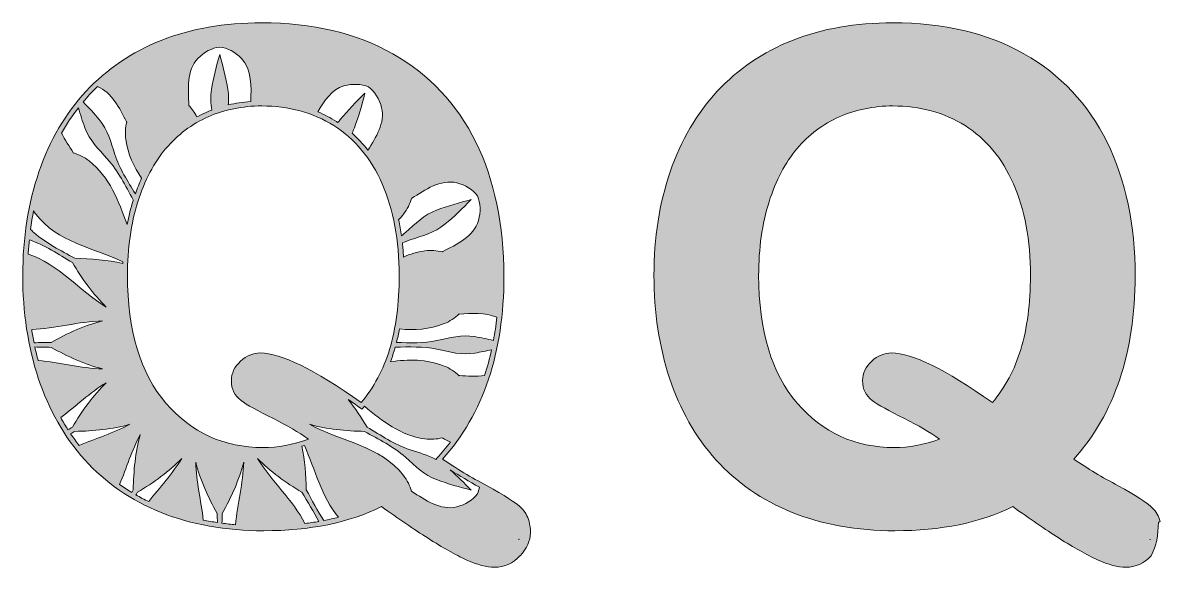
# Model space of a CAD drawing. Extents: x -864 to 2539, y -2536 to -44.
# Drawn here: x 1601 to 2539, y -994 to -546 of the extents above; entities that cross this region are included whole.
import ezdxf

# ---------------------------------------------------------------- set-up
doc = ezdxf.new("R2010")
doc.units = 0
doc.header["$MEASUREMENT"] = 0
doc.layers.add('Layer 1', color=7, linetype='Continuous', lineweight=0)

msp = doc.modelspace()

# ---------------------------------------------------------------- hatches: boundary and pattern name
at = {"layer": 'Layer 1', "true_color": 0x04878f, "transparency": 33554687}
h = msp.add_hatch(color=136, dxfattribs=at)
h.dxf.hatch_style = 2
edge = h.paths.add_edge_path()
edge.add_spline(control_points=[(1834.4, -930.55), (1834.15, -918.54), (1833.24, -906.36), (1830.89, -894.72), (1831.58, -894.51), (1832.27, -894.3), (1832.96, -894.07), (1841.92, -914.19), (1846.91, -936.44), (1860.97, -953.21), (1857.1, -954.2), (1853.13, -955.08), (1849.08, -955.87), (1843.56, -947.84), (1839.19, -939.1), (1834.4, -930.55)], knot_values=[0, 0, 0, 0, 1, 1, 1, 2, 2, 2, 3, 3, 3, 4, 4, 4, 5, 5, 5, 5], degree=3, periodic=0)
edge = h.paths.add_edge_path()
edge.add_spline(control_points=[(1794.24, -904.69), (1804.7, -915.53), (1817.62, -924.61), (1830.84, -932.61), (1835.6, -940.61), (1840.7, -948.37), (1844.79, -956.66), (1841.06, -957.3), (1837.27, -957.87), (1833.39, -958.34), (1823.37, -938.91), (1805.81, -923.61), (1794.24, -904.69)], knot_values=[0, 0, 0, 0, 1, 1, 1, 2, 2, 2, 3, 3, 3, 4, 4, 4, 4], degree=3, periodic=0)
edge = h.paths.add_edge_path()
edge.add_spline(control_points=[(1765.12, -950.22), (1772.57, -936.69), (1779.21, -922.36), (1782.84, -907.75), (1782.42, -925.04), (1777.73, -942.25), (1776.17, -959.34), (1772.38, -959.01), (1768.64, -958.59), (1764.94, -958.1), (1765.01, -955.47), (1765.08, -952.85), (1765.12, -950.22)], knot_values=[0, 0, 0, 0, 1, 1, 1, 2, 2, 2, 3, 3, 3, 4, 4, 4, 4], degree=3, periodic=0)
edge = h.paths.add_edge_path()
edge.add_spline(control_points=[(1743.28, -907.75), (1746.91, -922.36), (1753.56, -936.69), (1761.01, -950.22), (1761.04, -952.67), (1761.1, -955.12), (1761.16, -957.56), (1757.23, -956.97), (1753.36, -956.28), (1749.55, -955.49), (1747.72, -939.67), (1743.67, -923.74), (1743.28, -907.75)], knot_values=[0, 0, 0, 0, 1, 1, 1, 2, 2, 2, 3, 3, 3, 4, 4, 4, 4], degree=3, periodic=0)
edge = h.paths.add_edge_path()
edge.add_spline(control_points=[(1695.29, -932.61), (1708.5, -924.61), (1721.42, -915.53), (1731.88, -904.69), (1724.1, -917.43), (1713.59, -928.52), (1704.5, -940.34), (1700.9, -938.59), (1697.39, -936.74), (1693.98, -934.78), (1694.42, -934.06), (1694.85, -933.33), (1695.29, -932.61)], knot_values=[0, 0, 0, 0, 1, 1, 1, 2, 2, 2, 3, 3, 3, 4, 4, 4, 4], degree=3, periodic=0)
edge = h.paths.add_edge_path()
edge.add_spline(control_points=[(1697.55, -885.09), (1693.43, -899.52), (1692.04, -915.17), (1691.72, -930.55), (1691.31, -931.28), (1690.91, -932), (1690.51, -932.73), (1687.09, -930.65), (1683.78, -928.45), (1680.55, -926.15), (1686.17, -912.52), (1690.51, -898.06), (1697.55, -885.09)], knot_values=[0, 0, 0, 0, 1, 1, 1, 2, 2, 2, 3, 3, 3, 4, 4, 4, 4], degree=3, periodic=0)
edge = h.paths.add_edge_path()
edge.add_spline(control_points=[(1643.61, -882.44), (1658.99, -882.12), (1674.64, -880.73), (1689.07, -876.61), (1675.81, -883.8), (1660.99, -888.18), (1647.1, -893.98), (1644.67, -890.87), (1642.34, -887.67), (1640.11, -884.37), (1641.28, -883.73), (1642.45, -883.09), (1643.61, -882.44)], knot_values=[0, 0, 0, 0, 1, 1, 1, 2, 2, 2, 3, 3, 3, 4, 4, 4, 4], degree=3, periodic=0)
edge = h.paths.add_edge_path()
edge.add_spline(control_points=[(1669.47, -842.28), (1658.63, -852.74), (1649.55, -865.66), (1641.55, -878.87), (1640.34, -879.6), (1639.13, -880.33), (1637.93, -881.06), (1635.85, -877.81), (1633.87, -874.47), (1631.98, -871.06), (1644.49, -861.66), (1656.07, -850.47), (1669.47, -842.28)], knot_values=[0, 0, 0, 0, 1, 1, 1, 2, 2, 2, 3, 3, 3, 4, 4, 4, 4], degree=3, periodic=0)
edge = h.paths.add_edge_path()
edge.add_spline(control_points=[(1623.94, -813.15), (1637.47, -820.6), (1651.8, -827.25), (1666.41, -830.88), (1648.63, -830.44), (1630.93, -825.49), (1613.36, -824.08), (1612.38, -820.39), (1611.47, -816.65), (1610.65, -812.86), (1615.08, -812.94), (1619.51, -813.09), (1623.94, -813.15)], knot_values=[0, 0, 0, 0, 1, 1, 1, 2, 2, 2, 3, 3, 3, 4, 4, 4, 4], degree=3, periodic=0)
edge = h.paths.add_edge_path()
edge.add_spline(control_points=[(1611.42, -703.34), (1629.28, -726.35), (1658.25, -730.81), (1683.22, -742.64), (1683.2, -743.11), (1683.18, -743.59), (1683.16, -744.07), (1670.42, -741.12), (1656.91, -740.03), (1643.61, -739.76), (1631.89, -733.19), (1619.81, -727.43), (1609.71, -718.4), (1608.81, -717.6), (1607.93, -716.8), (1607.05, -716.01), (1607.74, -710.82), (1608.57, -705.71), (1609.55, -700.69), (1610.13, -701.59), (1610.75, -702.48), (1611.42, -703.34)], knot_values=[0, 0, 0, 0, 1, 1, 1, 2, 2, 2, 3, 3, 3, 4, 4, 4, 5, 5, 5, 6, 6, 6, 7, 7, 7, 7], degree=3, periodic=0)
edge = h.paths.add_edge_path()
edge.add_spline(control_points=[(1651.95, -632.19), (1655.9, -642.75), (1663.06, -649.55), (1670.36, -657.74), (1679.39, -667.85), (1685.16, -679.92), (1691.72, -691.64), (1691.72, -691.75), (1691.73, -691.86), (1691.73, -691.97), (1691.71, -692.02), (1691.7, -692.07), (1691.68, -692.11), (1689.67, -698.45), (1688.02, -705.1), (1686.7, -712.02), (1679.38, -692.5), (1672.56, -672.85), (1655.3, -659.45), (1651.36, -656.39), (1646.95, -654.22), (1642.37, -652.89), (1642.32, -652.77), (1642.27, -652.65), (1642.19, -652.53), (1639.03, -647.68), (1635.38, -642.23), (1632.69, -636.46), (1636.88, -629.09), (1641.49, -622.14), (1646.54, -615.65), (1648.15, -621.23), (1649.91, -626.76), (1651.95, -632.19)], knot_values=[0, 0, 0, 0, 1, 1, 1, 2, 2, 2, 3, 3, 3, 4, 4, 4, 5, 5, 5, 6, 6, 6, 7, 7, 7, 8, 8, 8, 9, 9, 9, 10, 10, 10, 11, 11, 11, 11], degree=3, periodic=0)
edge = h.paths.add_edge_path()
edge.add_spline(control_points=[(1973.56, -804.32), (1962.44, -802.47), (1952.98, -805.27), (1942.22, -807.51), (1931.17, -809.8), (1920.05, -809.47), (1908.88, -809.19), (1909.8, -805.57), (1910.62, -801.83), (1911.34, -797.99), (1923.71, -799.11), (1936.02, -798.59), (1948.26, -793.6), (1952.92, -791.72), (1957.01, -788.96), (1960.46, -785.64), (1960.59, -785.66), (1960.69, -785.71), (1960.82, -785.71), (1970.47, -785.18), (1982.28, -784.31), (1991.68, -788.33), (1990.95, -794.88), (1990, -801.26), (1988.85, -807.49), (1983.78, -806.26), (1978.69, -805.18), (1973.56, -804.32)], knot_values=[0, 0, 0, 0, 1, 1, 1, 2, 2, 2, 3, 3, 3, 4, 4, 4, 5, 5, 5, 6, 6, 6, 7, 7, 7, 8, 8, 8, 9, 9, 9, 9], degree=3, periodic=0)
edge = h.paths.add_edge_path()
edge.add_spline(control_points=[(1960.82, -836.49), (1960.69, -836.49), (1960.59, -836.54), (1960.46, -836.55), (1957.01, -833.24), (1952.92, -830.48), (1948.26, -828.6), (1933.56, -822.61), (1918.76, -823.05), (1903.88, -825.06), (1905, -822.1), (1906.04, -819.08), (1906.98, -815.99), (1907.28, -815.02), (1907.56, -814.03), (1907.84, -813.04), (1919.36, -812.75), (1930.82, -812.32), (1942.22, -814.69), (1952.98, -816.93), (1962.44, -819.73), (1973.56, -817.87), (1978.18, -817.1), (1982.76, -816.15), (1987.32, -815.07), (1985.71, -822.44), (1983.77, -829.57), (1981.52, -836.46), (1974.56, -837.33), (1967.22, -836.84), (1960.82, -836.49)], knot_values=[0, 0, 0, 0, 1, 1, 1, 2, 2, 2, 3, 3, 3, 4, 4, 4, 5, 5, 5, 6, 6, 6, 7, 7, 7, 8, 8, 8, 9, 9, 9, 10, 10, 10, 10], degree=3, periodic=0)
edge = h.paths.add_edge_path()
edge.add_spline(control_points=[(1942.31, -904.34), (1942.31, -904.34), (1941.24, -905.49), (1941.24, -905.49), (1934.61, -901.95), (1927.54, -900.04), (1920.02, -897.57), (1907.15, -893.31), (1896.12, -885.75), (1884.57, -878.87), (1879.85, -871.06), (1874.74, -863.37), (1869.12, -856.21), (1872.29, -858.38), (1875.54, -860.64), (1878.87, -863.01), (1878.87, -863.01), (1880.35, -864.06), (1880.35, -864.06), (1880.35, -864.06), (1881.54, -862.68), (1881.54, -862.68), (1881.83, -862.36), (1882.1, -862.02), (1882.38, -861.69), (1897.25, -873.94), (1912.19, -885.8), (1932.21, -888.55), (1937.17, -889.23), (1942.1, -888.91), (1946.74, -887.76), (1946.84, -887.84), (1946.9, -887.93), (1947.03, -887.98), (1949.04, -889), (1951.16, -890.07), (1953.3, -891.2), (1949.85, -895.75), (1946.2, -900.14), (1942.31, -904.34)], knot_values=[0, 0, 0, 0, 1, 1, 1, 2, 2, 2, 3, 3, 3, 4, 4, 4, 5, 5, 5, 6, 6, 6, 7, 7, 7, 8, 8, 8, 9, 9, 9, 10, 10, 10, 11, 11, 11, 12, 12, 12, 13, 13, 13, 13], degree=3, periodic=0)
edge = h.paths.add_edge_path()
edge.add_spline(control_points=[(1885.24, -650.52), (1881.26, -645.43), (1876.92, -640.79), (1872.22, -636.64), (1872.93, -635.22), (1873.59, -633.75), (1874.18, -632.19), (1877.65, -622.91), (1880.34, -613.37), (1882.79, -603.73), (1875.66, -610.66), (1868.74, -617.77), (1862.44, -625.42), (1861.79, -626.22), (1861.19, -627.02), (1860.61, -627.83), (1860.18, -627.56), (1859.77, -627.27), (1859.34, -627.01), (1854.48, -623.95), (1849.39, -621.33), (1844.1, -619.1), (1849.1, -609.92), (1855.52, -600.64), (1865.57, -597.7), (1872.77, -595.59), (1879.75, -595.95), (1885.82, -598.47), (1891.04, -602.47), (1894.83, -608.33), (1896.62, -615.62), (1899.64, -628.01), (1891.84, -640.42), (1885.24, -650.52)], knot_values=[0, 0, 0, 0, 1, 1, 1, 2, 2, 2, 3, 3, 3, 4, 4, 4, 5, 5, 5, 6, 6, 6, 7, 7, 7, 8, 8, 8, 9, 9, 9, 10, 10, 10, 11, 11, 11, 11], degree=3, periodic=0)
edge = h.paths.add_edge_path()
edge.add_spline(control_points=[(1914.68, -738.69), (1914.44, -734.73), (1914.11, -730.85), (1913.69, -727.04), (1915.76, -726.16), (1917.86, -725.34), (1920.02, -724.63), (1930.46, -721.2), (1940.04, -718.88), (1948.74, -711.72), (1956.39, -705.42), (1963.5, -698.5), (1970.43, -691.37), (1960.79, -693.82), (1951.25, -696.51), (1941.97, -699.98), (1931.41, -703.93), (1924.61, -711.09), (1916.42, -718.4), (1915.29, -719.41), (1914.13, -720.37), (1912.96, -721.3), (1912.33, -716.77), (1911.56, -712.35), (1910.65, -708.05), (1912.06, -706.57), (1913.41, -705), (1914.71, -703.34), (1917.77, -699.4), (1919.94, -694.98), (1921.27, -690.41), (1921.39, -690.36), (1921.51, -690.3), (1921.63, -690.23), (1932.07, -683.42), (1945.32, -674.32), (1958.54, -677.54), (1965.83, -679.33), (1971.69, -683.12), (1975.69, -688.34), (1978.21, -694.41), (1978.57, -701.39), (1976.46, -708.59), (1972.64, -721.65), (1958.14, -728.57), (1947.03, -734.22), (1946.9, -734.27), (1946.84, -734.36), (1946.74, -734.44), (1942.1, -733.29), (1937.17, -732.97), (1932.21, -733.65), (1925.91, -734.51), (1920.12, -736.29), (1914.68, -738.69)], knot_values=[0, 0, 0, 0, 1, 1, 1, 2, 2, 2, 3, 3, 3, 4, 4, 4, 5, 5, 5, 6, 6, 6, 7, 7, 7, 8, 8, 8, 9, 9, 9, 10, 10, 10, 11, 11, 11, 12, 12, 12, 13, 13, 13, 14, 14, 14, 15, 15, 15, 16, 16, 16, 17, 17, 17, 18, 18, 18, 18], degree=3, periodic=0)
edge = h.paths.add_edge_path()
edge.add_spline(control_points=[(1737.61, -613.7), (1737.62, -613.57), (1737.67, -613.47), (1737.67, -613.34), (1737, -600.89), (1735.74, -584.86), (1745.14, -575.04), (1750.32, -569.6), (1756.54, -566.43), (1763.06, -565.57), (1769.58, -566.43), (1775.8, -569.6), (1780.99, -575.04), (1789.68, -584.12), (1789.26, -598.51), (1788.61, -610.47), (1782.28, -610.93), (1776.12, -611.89), (1770.16, -613.32), (1770.57, -609.22), (1770.58, -605.04), (1769.84, -600.6), (1768.21, -590.83), (1765.77, -581.22), (1763.06, -571.65), (1760.36, -581.22), (1757.92, -590.83), (1756.29, -600.6), (1755.29, -606.58), (1755.64, -612.08), (1756.52, -617.56), (1754.96, -618.17), (1753.4, -618.8), (1751.87, -619.48), (1749.3, -620.63), (1746.79, -621.87), (1744.33, -623.21), (1742.56, -619.66), (1740.26, -616.47), (1737.61, -613.7)], knot_values=[0, 0, 0, 0, 1, 1, 1, 2, 2, 2, 3, 3, 3, 4, 4, 4, 5, 5, 5, 6, 6, 6, 7, 7, 7, 8, 8, 8, 9, 9, 9, 10, 10, 10, 11, 11, 11, 12, 12, 12, 13, 13, 13, 13], degree=3, periodic=0)
edge = h.paths.add_edge_path()
edge.add_spline(control_points=[(1798.78, -895.77), (1766.71, -895.77), (1739.79, -883.42), (1718.77, -859.1), (1697.67, -834.7), (1686.97, -799.3), (1686.97, -753.85), (1686.97, -731.56), (1689.84, -711.18), (1695.5, -693.32), (1701.14, -675.51), (1708.92, -660.69), (1718.64, -649.29), (1728.34, -637.9), (1740.06, -629.1), (1753.49, -623.15), (1766.94, -617.17), (1781.81, -614.15), (1797.68, -614.15), (1819.99, -614.15), (1840.02, -619.61), (1857.22, -630.4), (1874.39, -641.16), (1887.8, -657.3), (1897.08, -678.34), (1906.4, -699.52), (1911.13, -724.92), (1911.13, -753.85), (1911.13, -776.9), (1908.45, -797.41), (1903.15, -814.84), (1898.06, -831.55), (1890.18, -846.3), (1879.7, -858.68), (1840.75, -831.17), (1813.55, -817.8), (1796.59, -817.8), (1790.62, -817.8), (1785.11, -820.09), (1780.19, -824.61), (1775.22, -829.18), (1772.7, -834.56), (1772.7, -840.59), (1772.7, -847.61), (1775.37, -853.14), (1780.64, -856.97), (1785.51, -860.54), (1794.24, -865.42), (1807.33, -871.92), (1818.57, -877.51), (1828.26, -883.15), (1836.19, -888.73), (1823.45, -893.4), (1810.88, -895.77), (1798.78, -895.77)], knot_values=[0, 0, 0, 0, 1, 1, 1, 2, 2, 2, 3, 3, 3, 4, 4, 4, 5, 5, 5, 6, 6, 6, 7, 7, 7, 8, 8, 8, 9, 9, 9, 10, 10, 10, 11, 11, 11, 12, 12, 12, 13, 13, 13, 14, 14, 14, 15, 15, 15, 16, 16, 16, 17, 17, 17, 18, 18, 18, 18], degree=3, periodic=0)
edge = h.paths.add_edge_path()
edge.add_spline(control_points=[(1975.69, -933.85), (1971.69, -939.08), (1965.83, -942.87), (1958.54, -944.66), (1945.32, -947.88), (1932.07, -938.77), (1921.63, -931.97), (1921.51, -931.89), (1921.39, -931.84), (1921.27, -931.79), (1919.94, -927.21), (1917.77, -922.8), (1914.71, -918.86), (1895.43, -894.03), (1863.21, -890.81), (1837.05, -876.61), (1851.48, -880.73), (1867.14, -882.12), (1882.52, -882.44), (1894.24, -889), (1906.31, -894.77), (1916.42, -903.8), (1924.61, -911.1), (1931.41, -918.26), (1941.97, -922.21), (1951.25, -925.69), (1960.79, -928.38), (1970.43, -930.83), (1964.81, -925.05), (1959.07, -919.41), (1953.03, -914.13), (1960.71, -919), (1968.83, -923.79), (1977.31, -928.46), (1976.95, -930.32), (1976.41, -932.13), (1975.69, -933.85)], knot_values=[0, 0, 0, 0, 1, 1, 1, 2, 2, 2, 3, 3, 3, 4, 4, 4, 5, 5, 5, 6, 6, 6, 7, 7, 7, 8, 8, 8, 9, 9, 9, 10, 10, 10, 11, 11, 11, 12, 12, 12, 12], degree=3, periodic=0)
edge = h.paths.add_edge_path()
edge.add_spline(control_points=[(2009.98, -971.2), (2009.93, -971.44), (2009.86, -971.68), (2009.81, -971.92), (2009.82, -971.71), (2009.83, -971.48), (2009.85, -971.27), (2009.89, -971.26), (2009.93, -971.23), (2009.98, -971.2)], knot_values=[0, 0, 0, 0, 1, 1, 1, 2, 2, 2, 3, 3, 3, 3], degree=3, periodic=0)
edge = h.paths.add_edge_path()
edge.add_spline(control_points=[(1662.2, -598.26), (1674.2, -602.76), (1680.77, -616.5), (1686.18, -627.13), (1686.23, -627.26), (1686.32, -627.32), (1686.4, -627.42), (1685.25, -632.06), (1684.93, -636.99), (1685.61, -641.95), (1687.27, -654.06), (1692.28, -664.31), (1698.68, -673.82), (1696.82, -677.89), (1695.1, -682.17), (1693.52, -686.65), (1687.14, -676.15), (1680.49, -665.91), (1676.59, -654.14), (1673.16, -643.7), (1670.84, -634.12), (1663.68, -625.42), (1659.51, -620.35), (1655.05, -615.52), (1650.45, -610.82), (1652.19, -608.75), (1653.97, -606.72), (1655.8, -604.76), (1657.87, -602.53), (1660, -600.36), (1662.2, -598.26)], knot_values=[0, 0, 0, 0, 1, 1, 1, 2, 2, 2, 3, 3, 3, 4, 4, 4, 5, 5, 5, 6, 6, 6, 7, 7, 7, 8, 8, 8, 9, 9, 9, 10, 10, 10, 10], degree=3, periodic=0)
edge = h.paths.add_edge_path()
edge.add_spline(control_points=[(1606.06, -724.62), (1606.07, -724.62), (1606.09, -724.63), (1606.1, -724.63), (1618.97, -728.89), (1630, -736.44), (1641.55, -743.32), (1649.55, -756.54), (1658.63, -769.46), (1669.47, -779.92), (1647.22, -766.32), (1629.98, -744.42), (1605.14, -736.25), (1605.37, -732.33), (1605.68, -728.45), (1606.06, -724.62)], knot_values=[0, 0, 0, 0, 1, 1, 1, 2, 2, 2, 3, 3, 3, 4, 4, 4, 5, 5, 5, 5], degree=3, periodic=0)
edge = h.paths.add_edge_path()
edge.add_spline(control_points=[(1607.99, -798.43), (1627.33, -797.77), (1646.81, -791.8), (1666.41, -791.32), (1651.8, -794.95), (1637.47, -801.59), (1623.94, -809.04), (1619.26, -809.11), (1614.59, -809.27), (1609.94, -809.35), (1609.21, -805.75), (1608.56, -802.11), (1607.99, -798.43)], knot_values=[0, 0, 0, 0, 1, 1, 1, 2, 2, 2, 3, 3, 3, 4, 4, 4, 4], degree=3, periodic=0)
edge = h.paths.add_edge_path()
edge.add_spline(control_points=[(2018.18, -956.61), (2016.98, -952.28), (2014.89, -948.62), (2011.93, -945.71), (2007.19, -941.07), (1997.91, -935.06), (1983.57, -927.33), (1970.41, -920.23), (1958.06, -912.84), (1946.82, -905.34), (1980.44, -868.07), (1997.48, -817.31), (1997.48, -754.41), (1997.48, -712.34), (1989.68, -675.18), (1974.29, -643.95), (1958.86, -612.64), (1935.81, -588.15), (1905.77, -571.15), (1875.78, -554.18), (1839.42, -545.59), (1797.68, -545.59), (1766.93, -545.59), (1739.07, -550.46), (1714.87, -560.09), (1690.63, -569.72), (1669.77, -583.84), (1652.87, -602.04), (1635.97, -620.2), (1622.9, -642.54), (1614, -668.41), (1605.13, -694.19), (1600.63, -722.95), (1600.63, -753.85), (1600.63, -784.2), (1604.94, -812.67), (1613.45, -838.47), (1621.98, -864.34), (1634.86, -886.99), (1651.75, -905.8), (1668.65, -924.64), (1689.84, -939.27), (1714.73, -949.27), (1739.57, -959.26), (1768.03, -964.33), (1799.33, -964.33), (1837.42, -964.33), (1870.12, -957.62), (1896.54, -944.41), (1910.34, -954.31), (1923.24, -963.1), (1934.9, -970.58), (1946.85, -978.24), (1957.43, -984.17), (1966.34, -988.22), (1975.41, -992.34), (1983.28, -994.41), (1989.73, -994.41), (1997.88, -994.41), (2004.91, -991.31), (2010.64, -985.15), (2010.68, -985.1), (2010.72, -985.06), (2010.76, -985.02), (2016.47, -978.83), (2019.37, -972.47), (2019.37, -966.16), (2019.37, -962.67), (2018.97, -959.49), (2018.18, -956.61)], knot_values=[0, 0, 0, 0, 1, 1, 1, 2, 2, 2, 3, 3, 3, 4, 4, 4, 5, 5, 5, 6, 6, 6, 7, 7, 7, 8, 8, 8, 9, 9, 9, 10, 10, 10, 11, 11, 11, 12, 12, 12, 13, 13, 13, 14, 14, 14, 15, 15, 15, 16, 16, 16, 17, 17, 17, 18, 18, 18, 19, 19, 19, 20, 20, 20, 21, 21, 21, 22, 22, 22, 23, 23, 23, 23], degree=3, periodic=0)
at = {"layer": 'Layer 1', "true_color": 0x005978, "transparency": 33554687}
h = msp.add_hatch(color=146, dxfattribs=at)
h.dxf.hatch_style = 2
edge = h.paths.add_edge_path()
edge.add_spline(control_points=[(2530.4, -971.91), (2530.42, -971.7), (2530.43, -971.48), (2530.44, -971.27), (2530.48, -971.26), (2530.52, -971.22), (2530.56, -971.2), (2530.52, -971.44), (2530.44, -971.68), (2530.4, -971.91)], knot_values=[0, 0, 0, 0, 1, 1, 1, 2, 2, 2, 3, 3, 3, 3], degree=3, periodic=0)
edge = h.paths.add_edge_path()
edge.add_spline(control_points=[(2423.75, -814.84), (2418.66, -831.55), (2410.77, -846.3), (2400.29, -858.68), (2361.35, -831.17), (2334.15, -817.8), (2317.19, -817.8), (2311.21, -817.8), (2305.71, -820.09), (2300.79, -824.61), (2295.81, -829.18), (2293.29, -834.56), (2293.29, -840.59), (2293.29, -847.61), (2295.96, -853.14), (2301.23, -856.97), (2306.1, -860.54), (2314.83, -865.42), (2327.93, -871.92), (2339.17, -877.51), (2348.85, -883.15), (2356.79, -888.73), (2344.04, -893.4), (2331.48, -895.77), (2319.38, -895.77), (2287.31, -895.77), (2260.39, -883.42), (2239.37, -859.1), (2218.27, -834.7), (2207.56, -799.3), (2207.56, -753.85), (2207.56, -731.56), (2210.44, -711.18), (2216.1, -693.32), (2221.73, -675.51), (2229.52, -660.69), (2239.23, -649.29), (2248.94, -637.9), (2260.66, -629.1), (2274.08, -623.15), (2287.54, -617.17), (2302.41, -614.15), (2318.27, -614.15), (2340.58, -614.15), (2360.62, -619.61), (2377.81, -630.4), (2394.98, -641.16), (2408.4, -657.3), (2417.68, -678.34), (2427, -699.52), (2431.73, -724.92), (2431.73, -753.85), (2431.73, -776.9), (2429.04, -797.41), (2423.75, -814.84)], knot_values=[0, 0, 0, 0, 1, 1, 1, 2, 2, 2, 3, 3, 3, 4, 4, 4, 5, 5, 5, 6, 6, 6, 7, 7, 7, 8, 8, 8, 9, 9, 9, 10, 10, 10, 11, 11, 11, 12, 12, 12, 13, 13, 13, 14, 14, 14, 15, 15, 15, 16, 16, 16, 17, 17, 17, 18, 18, 18, 18], degree=3, periodic=0)
edge = h.paths.add_edge_path()
edge.add_spline(control_points=[(2532.52, -945.71), (2527.79, -941.07), (2518.5, -935.06), (2504.17, -927.33), (2491, -920.23), (2478.66, -912.84), (2467.42, -905.34), (2501.04, -868.07), (2518.08, -817.31), (2518.08, -754.41), (2518.08, -712.34), (2510.27, -675.18), (2494.89, -643.95), (2479.46, -612.64), (2456.41, -588.15), (2426.37, -571.15), (2396.38, -554.18), (2360.02, -545.59), (2318.27, -545.59), (2287.52, -545.59), (2259.67, -550.46), (2235.46, -560.09), (2211.23, -569.72), (2190.37, -583.84), (2173.46, -602.04), (2156.56, -620.2), (2143.5, -642.54), (2134.6, -668.41), (2125.73, -694.19), (2121.23, -722.95), (2121.23, -753.85), (2121.23, -784.2), (2125.54, -812.67), (2134.04, -838.47), (2142.58, -864.34), (2155.46, -886.99), (2172.35, -905.8), (2189.25, -924.64), (2210.44, -939.27), (2235.33, -949.27), (2260.17, -959.26), (2288.62, -964.33), (2319.93, -964.33), (2358.02, -964.33), (2390.71, -957.62), (2417.14, -944.41), (2430.94, -954.31), (2443.83, -963.1), (2455.5, -970.58), (2467.44, -978.24), (2478.02, -984.17), (2486.94, -988.22), (2496, -992.34), (2503.88, -994.41), (2510.33, -994.41), (2518.48, -994.41), (2525.5, -991.31), (2531.23, -985.15), (2535.62, -977.05), (2537.16, -967.41), (2537.27, -957.53), (2537.77, -957.22), (2538.27, -956.91), (2538.77, -956.61), (2537.58, -952.28), (2535.48, -948.62), (2532.52, -945.71)], knot_values=[0, 0, 0, 0, 1, 1, 1, 2, 2, 2, 3, 3, 3, 4, 4, 4, 5, 5, 5, 6, 6, 6, 7, 7, 7, 8, 8, 8, 9, 9, 9, 10, 10, 10, 11, 11, 11, 12, 12, 12, 13, 13, 13, 14, 14, 14, 15, 15, 15, 16, 16, 16, 17, 17, 17, 18, 18, 18, 19, 19, 19, 20, 20, 20, 21, 21, 21, 22, 22, 22, 22], degree=3, periodic=0)

# ---------------------------------------------------------------- linework, layer by layer
at = {"layer": 'Layer 1'}
for points, knots in [([(2018.18, -956.61), (2016.98, -952.28), (2014.89, -948.62), (2011.93, -945.71), (2007.19, -941.07), (1997.91, -935.06), (1983.57, -927.33), (1970.41, -920.23), (1958.06, -912.84), (1946.82, -905.34), (1980.44, -868.07), (1997.48, -817.31), (1997.48, -754.41), (1997.48, -712.34), (1989.68, -675.18), (1974.29, -643.95), (1958.86, -612.64), (1935.81, -588.15), (1905.77, -571.15), (1875.78, -554.18), (1839.42, -545.59), (1797.68, -545.59), (1766.93, -545.59), (1739.07, -550.46), (1714.87, -560.09), (1690.63, -569.72), (1669.77, -583.84), (1652.87, -602.04), (1635.97, -620.2), (1622.9, -642.54), (1614, -668.41), (1605.13, -694.19), (1600.63, -722.95), (1600.63, -753.85), (1600.63, -784.2), (1604.94, -812.67), (1613.45, -838.47), (1621.98, -864.34), (1634.86, -886.99), (1651.75, -905.8), (1668.65, -924.64), (1689.84, -939.27), (1714.73, -949.27), (1739.57, -959.26), (1768.03, -964.33), (1799.33, -964.33), (1837.42, -964.33), (1870.12, -957.62), (1896.54, -944.41), (1910.34, -954.31), (1923.24, -963.1), (1934.9, -970.58), (1946.85, -978.24), (1957.43, -984.17), (1966.34, -988.22), (1975.41, -992.34), (1983.28, -994.41), (1989.73, -994.41), (1997.88, -994.41), (2004.91, -991.31), (2010.64, -985.15), (2010.68, -985.1), (2010.72, -985.06), (2010.76, -985.02), (2016.47, -978.83), (2019.37, -972.47), (2019.37, -966.16), (2019.37, -962.67), (2018.97, -959.49), (2018.18, -956.61)], [0, 0, 0, 0, 1, 1, 1, 2, 2, 2, 3, 3, 3, 4, 4, 4, 5, 5, 5, 6, 6, 6, 7, 7, 7, 8, 8, 8, 9, 9, 9, 10, 10, 10, 11, 11, 11, 12, 12, 12, 13, 13, 13, 14, 14, 14, 15, 15, 15, 16, 16, 16, 17, 17, 17, 18, 18, 18, 19, 19, 19, 20, 20, 20, 21, 21, 21, 22, 22, 22, 23, 23, 23, 23]), ([(2532.52, -945.71), (2527.79, -941.07), (2518.5, -935.06), (2504.17, -927.33), (2491, -920.23), (2478.66, -912.84), (2467.42, -905.34), (2501.04, -868.07), (2518.08, -817.31), (2518.08, -754.41), (2518.08, -712.34), (2510.27, -675.18), (2494.89, -643.95), (2479.46, -612.64), (2456.41, -588.15), (2426.37, -571.15), (2396.38, -554.18), (2360.02, -545.59), (2318.27, -545.59), (2287.52, -545.59), (2259.67, -550.46), (2235.46, -560.09), (2211.23, -569.72), (2190.37, -583.84), (2173.46, -602.04), (2156.56, -620.2), (2143.5, -642.54), (2134.6, -668.41), (2125.73, -694.19), (2121.23, -722.95), (2121.23, -753.85), (2121.23, -784.2), (2125.54, -812.67), (2134.04, -838.47), (2142.58, -864.34), (2155.46, -886.99), (2172.35, -905.8), (2189.25, -924.64), (2210.44, -939.27), (2235.33, -949.27), (2260.17, -959.26), (2288.62, -964.33), (2319.93, -964.33), (2358.02, -964.33), (2390.71, -957.62), (2417.14, -944.41), (2430.94, -954.31), (2443.83, -963.1), (2455.5, -970.58), (2467.44, -978.24), (2478.02, -984.17), (2486.94, -988.22), (2496, -992.34), (2503.88, -994.41), (2510.33, -994.41), (2518.48, -994.41), (2525.5, -991.31), (2531.23, -985.15), (2535.62, -977.05), (2537.16, -967.41), (2537.27, -957.53), (2537.77, -957.22), (2538.27, -956.91), (2538.77, -956.61), (2537.58, -952.28), (2535.48, -948.62), (2532.52, -945.71)], [0, 0, 0, 0, 1, 1, 1, 2, 2, 2, 3, 3, 3, 4, 4, 4, 5, 5, 5, 6, 6, 6, 7, 7, 7, 8, 8, 8, 9, 9, 9, 10, 10, 10, 11, 11, 11, 12, 12, 12, 13, 13, 13, 14, 14, 14, 15, 15, 15, 16, 16, 16, 17, 17, 17, 18, 18, 18, 19, 19, 19, 20, 20, 20, 21, 21, 21, 22, 22, 22, 22]), ([(1737.61, -613.7), (1737.62, -613.57), (1737.67, -613.47), (1737.67, -613.34), (1737, -600.89), (1735.74, -584.86), (1745.14, -575.04), (1750.32, -569.6), (1756.54, -566.43), (1763.06, -565.57), (1769.58, -566.43), (1775.8, -569.6), (1780.99, -575.04), (1789.68, -584.12), (1789.26, -598.51), (1788.61, -610.47), (1782.28, -610.93), (1776.12, -611.89), (1770.16, -613.32), (1770.57, -609.22), (1770.58, -605.04), (1769.84, -600.6), (1768.21, -590.83), (1765.77, -581.22), (1763.06, -571.65), (1760.36, -581.22), (1757.92, -590.83), (1756.29, -600.6), (1755.29, -606.58), (1755.64, -612.08), (1756.52, -617.56), (1754.96, -618.17), (1753.4, -618.8), (1751.87, -619.48), (1749.3, -620.63), (1746.79, -621.87), (1744.33, -623.21), (1742.56, -619.66), (1740.26, -616.47), (1737.61, -613.7)], [0, 0, 0, 0, 1, 1, 1, 2, 2, 2, 3, 3, 3, 4, 4, 4, 5, 5, 5, 6, 6, 6, 7, 7, 7, 8, 8, 8, 9, 9, 9, 10, 10, 10, 11, 11, 11, 12, 12, 12, 13, 13, 13, 13]), ([(1662.2, -598.26), (1674.2, -602.76), (1680.77, -616.5), (1686.18, -627.13), (1686.23, -627.26), (1686.32, -627.32), (1686.4, -627.42), (1685.25, -632.06), (1684.93, -636.99), (1685.61, -641.95), (1687.27, -654.06), (1692.28, -664.31), (1698.68, -673.82), (1696.82, -677.89), (1695.1, -682.17), (1693.52, -686.65), (1687.14, -676.15), (1680.49, -665.91), (1676.59, -654.14), (1673.16, -643.7), (1670.84, -634.12), (1663.68, -625.42), (1659.51, -620.35), (1655.05, -615.52), (1650.45, -610.82), (1652.19, -608.75), (1653.97, -606.72), (1655.8, -604.76), (1657.87, -602.53), (1660, -600.36), (1662.2, -598.26)], [0, 0, 0, 0, 1, 1, 1, 2, 2, 2, 3, 3, 3, 4, 4, 4, 5, 5, 5, 6, 6, 6, 7, 7, 7, 8, 8, 8, 9, 9, 9, 10, 10, 10, 10]), ([(1885.24, -650.52), (1881.26, -645.43), (1876.92, -640.79), (1872.22, -636.64), (1872.93, -635.22), (1873.59, -633.75), (1874.18, -632.19), (1877.65, -622.91), (1880.34, -613.37), (1882.79, -603.73), (1875.66, -610.66), (1868.74, -617.77), (1862.44, -625.42), (1861.79, -626.22), (1861.19, -627.02), (1860.61, -627.83), (1860.18, -627.56), (1859.77, -627.27), (1859.34, -627.01), (1854.48, -623.95), (1849.39, -621.33), (1844.1, -619.1), (1849.1, -609.92), (1855.52, -600.64), (1865.57, -597.7), (1872.77, -595.59), (1879.75, -595.95), (1885.82, -598.47), (1891.04, -602.47), (1894.83, -608.33), (1896.62, -615.62), (1899.64, -628.01), (1891.84, -640.42), (1885.24, -650.52)], [0, 0, 0, 0, 1, 1, 1, 2, 2, 2, 3, 3, 3, 4, 4, 4, 5, 5, 5, 6, 6, 6, 7, 7, 7, 8, 8, 8, 9, 9, 9, 10, 10, 10, 11, 11, 11, 11]), ([(1651.95, -632.19), (1655.9, -642.75), (1663.06, -649.55), (1670.36, -657.74), (1679.39, -667.85), (1685.16, -679.92), (1691.72, -691.64), (1691.72, -691.75), (1691.73, -691.86), (1691.73, -691.97), (1691.71, -692.02), (1691.7, -692.07), (1691.68, -692.11), (1689.67, -698.45), (1688.02, -705.1), (1686.7, -712.02), (1679.38, -692.5), (1672.56, -672.85), (1655.3, -659.45), (1651.36, -656.39), (1646.95, -654.22), (1642.37, -652.89), (1642.32, -652.77), (1642.27, -652.65), (1642.19, -652.53), (1639.03, -647.68), (1635.38, -642.23), (1632.69, -636.46), (1636.88, -629.09), (1641.49, -622.14), (1646.54, -615.65), (1648.15, -621.23), (1649.91, -626.76), (1651.95, -632.19)], [0, 0, 0, 0, 1, 1, 1, 2, 2, 2, 3, 3, 3, 4, 4, 4, 5, 5, 5, 6, 6, 6, 7, 7, 7, 8, 8, 8, 9, 9, 9, 10, 10, 10, 11, 11, 11, 11]), ([(1798.78, -895.77), (1766.71, -895.77), (1739.79, -883.42), (1718.77, -859.1), (1697.67, -834.7), (1686.97, -799.3), (1686.97, -753.85), (1686.97, -731.56), (1689.84, -711.18), (1695.5, -693.32), (1701.14, -675.51), (1708.92, -660.69), (1718.64, -649.29), (1728.34, -637.9), (1740.06, -629.1), (1753.49, -623.15), (1766.94, -617.17), (1781.81, -614.15), (1797.68, -614.15), (1819.99, -614.15), (1840.02, -619.61), (1857.22, -630.4), (1874.39, -641.16), (1887.8, -657.3), (1897.08, -678.34), (1906.4, -699.52), (1911.13, -724.92), (1911.13, -753.85), (1911.13, -776.9), (1908.45, -797.41), (1903.15, -814.84), (1898.06, -831.55), (1890.18, -846.3), (1879.7, -858.68), (1840.75, -831.17), (1813.55, -817.8), (1796.59, -817.8), (1790.62, -817.8), (1785.11, -820.09), (1780.19, -824.61), (1775.22, -829.18), (1772.7, -834.56), (1772.7, -840.59), (1772.7, -847.61), (1775.37, -853.14), (1780.64, -856.97), (1785.51, -860.54), (1794.24, -865.42), (1807.33, -871.92), (1818.57, -877.51), (1828.26, -883.15), (1836.19, -888.73), (1823.45, -893.4), (1810.88, -895.77), (1798.78, -895.77)], [0, 0, 0, 0, 1, 1, 1, 2, 2, 2, 3, 3, 3, 4, 4, 4, 5, 5, 5, 6, 6, 6, 7, 7, 7, 8, 8, 8, 9, 9, 9, 10, 10, 10, 11, 11, 11, 12, 12, 12, 13, 13, 13, 14, 14, 14, 15, 15, 15, 16, 16, 16, 17, 17, 17, 18, 18, 18, 18]), ([(2423.75, -814.84), (2418.66, -831.55), (2410.77, -846.3), (2400.29, -858.68), (2361.35, -831.17), (2334.15, -817.8), (2317.19, -817.8), (2311.21, -817.8), (2305.71, -820.09), (2300.79, -824.61), (2295.81, -829.18), (2293.29, -834.56), (2293.29, -840.59), (2293.29, -847.61), (2295.96, -853.14), (2301.23, -856.97), (2306.1, -860.54), (2314.83, -865.42), (2327.93, -871.92), (2339.17, -877.51), (2348.85, -883.15), (2356.79, -888.73), (2344.04, -893.4), (2331.48, -895.77), (2319.38, -895.77), (2287.31, -895.77), (2260.39, -883.42), (2239.37, -859.1), (2218.27, -834.7), (2207.56, -799.3), (2207.56, -753.85), (2207.56, -731.56), (2210.44, -711.18), (2216.1, -693.32), (2221.73, -675.51), (2229.52, -660.69), (2239.23, -649.29), (2248.94, -637.9), (2260.66, -629.1), (2274.08, -623.15), (2287.54, -617.17), (2302.41, -614.15), (2318.27, -614.15), (2340.58, -614.15), (2360.62, -619.61), (2377.81, -630.4), (2394.98, -641.16), (2408.4, -657.3), (2417.68, -678.34), (2427, -699.52), (2431.73, -724.92), (2431.73, -753.85), (2431.73, -776.9), (2429.04, -797.41), (2423.75, -814.84)], [0, 0, 0, 0, 1, 1, 1, 2, 2, 2, 3, 3, 3, 4, 4, 4, 5, 5, 5, 6, 6, 6, 7, 7, 7, 8, 8, 8, 9, 9, 9, 10, 10, 10, 11, 11, 11, 12, 12, 12, 13, 13, 13, 14, 14, 14, 15, 15, 15, 16, 16, 16, 17, 17, 17, 18, 18, 18, 18]), ([(1914.68, -738.69), (1914.44, -734.73), (1914.11, -730.85), (1913.69, -727.04), (1915.76, -726.16), (1917.86, -725.34), (1920.02, -724.63), (1930.46, -721.2), (1940.04, -718.88), (1948.74, -711.72), (1956.39, -705.42), (1963.5, -698.5), (1970.43, -691.37), (1960.79, -693.82), (1951.25, -696.51), (1941.97, -699.98), (1931.41, -703.93), (1924.61, -711.09), (1916.42, -718.4), (1915.29, -719.41), (1914.13, -720.37), (1912.96, -721.3), (1912.33, -716.77), (1911.56, -712.35), (1910.65, -708.05), (1912.06, -706.57), (1913.41, -705), (1914.71, -703.34), (1917.77, -699.4), (1919.94, -694.98), (1921.27, -690.41), (1921.39, -690.36), (1921.51, -690.3), (1921.63, -690.23), (1932.07, -683.42), (1945.32, -674.32), (1958.54, -677.54), (1965.83, -679.33), (1971.69, -683.12), (1975.69, -688.34), (1978.21, -694.41), (1978.57, -701.39), (1976.46, -708.59), (1972.64, -721.65), (1958.14, -728.57), (1947.03, -734.22), (1946.9, -734.27), (1946.84, -734.36), (1946.74, -734.44), (1942.1, -733.29), (1937.17, -732.97), (1932.21, -733.65), (1925.91, -734.51), (1920.12, -736.29), (1914.68, -738.69)], [0, 0, 0, 0, 1, 1, 1, 2, 2, 2, 3, 3, 3, 4, 4, 4, 5, 5, 5, 6, 6, 6, 7, 7, 7, 8, 8, 8, 9, 9, 9, 10, 10, 10, 11, 11, 11, 12, 12, 12, 13, 13, 13, 14, 14, 14, 15, 15, 15, 16, 16, 16, 17, 17, 17, 18, 18, 18, 18]), ([(1611.42, -703.34), (1629.28, -726.35), (1658.25, -730.81), (1683.22, -742.64), (1683.2, -743.11), (1683.18, -743.59), (1683.16, -744.07), (1670.42, -741.12), (1656.91, -740.03), (1643.61, -739.76), (1631.89, -733.19), (1619.81, -727.43), (1609.71, -718.4), (1608.81, -717.6), (1607.93, -716.8), (1607.05, -716.01), (1607.74, -710.82), (1608.57, -705.71), (1609.55, -700.69), (1610.13, -701.59), (1610.75, -702.48), (1611.42, -703.34)], [0, 0, 0, 0, 1, 1, 1, 2, 2, 2, 3, 3, 3, 4, 4, 4, 5, 5, 5, 6, 6, 6, 7, 7, 7, 7]), ([(1606.06, -724.62), (1606.07, -724.62), (1606.09, -724.63), (1606.1, -724.63), (1618.97, -728.89), (1630, -736.44), (1641.55, -743.32), (1649.55, -756.54), (1658.63, -769.46), (1669.47, -779.92), (1647.22, -766.32), (1629.98, -744.42), (1605.14, -736.25), (1605.37, -732.33), (1605.68, -728.45), (1606.06, -724.62)], [0, 0, 0, 0, 1, 1, 1, 2, 2, 2, 3, 3, 3, 4, 4, 4, 5, 5, 5, 5]), ([(1973.56, -804.32), (1962.44, -802.47), (1952.98, -805.27), (1942.22, -807.51), (1931.17, -809.8), (1920.05, -809.47), (1908.88, -809.19), (1909.8, -805.57), (1910.62, -801.83), (1911.34, -797.99), (1923.71, -799.11), (1936.02, -798.59), (1948.26, -793.6), (1952.92, -791.72), (1957.01, -788.96), (1960.46, -785.64), (1960.59, -785.66), (1960.69, -785.71), (1960.82, -785.71), (1970.47, -785.18), (1982.28, -784.31), (1991.68, -788.33), (1990.95, -794.88), (1990, -801.26), (1988.85, -807.49), (1983.78, -806.26), (1978.69, -805.18), (1973.56, -804.32)], [0, 0, 0, 0, 1, 1, 1, 2, 2, 2, 3, 3, 3, 4, 4, 4, 5, 5, 5, 6, 6, 6, 7, 7, 7, 8, 8, 8, 9, 9, 9, 9]), ([(1607.99, -798.43), (1627.33, -797.77), (1646.81, -791.8), (1666.41, -791.32), (1651.8, -794.95), (1637.47, -801.59), (1623.94, -809.04), (1619.26, -809.11), (1614.59, -809.27), (1609.94, -809.35), (1609.21, -805.75), (1608.56, -802.11), (1607.99, -798.43)], [0, 0, 0, 0, 1, 1, 1, 2, 2, 2, 3, 3, 3, 4, 4, 4, 4]), ([(1623.94, -813.15), (1637.47, -820.6), (1651.8, -827.25), (1666.41, -830.88), (1648.63, -830.44), (1630.93, -825.49), (1613.36, -824.08), (1612.38, -820.39), (1611.47, -816.65), (1610.65, -812.86), (1615.08, -812.94), (1619.51, -813.09), (1623.94, -813.15)], [0, 0, 0, 0, 1, 1, 1, 2, 2, 2, 3, 3, 3, 4, 4, 4, 4]), ([(1960.82, -836.49), (1960.69, -836.49), (1960.59, -836.54), (1960.46, -836.55), (1957.01, -833.24), (1952.92, -830.48), (1948.26, -828.6), (1933.56, -822.61), (1918.76, -823.05), (1903.88, -825.06), (1905, -822.1), (1906.04, -819.08), (1906.98, -815.99), (1907.28, -815.02), (1907.56, -814.03), (1907.84, -813.04), (1919.36, -812.75), (1930.82, -812.32), (1942.22, -814.69), (1952.98, -816.93), (1962.44, -819.73), (1973.56, -817.87), (1978.18, -817.1), (1982.76, -816.15), (1987.32, -815.07), (1985.71, -822.44), (1983.77, -829.57), (1981.52, -836.46), (1974.56, -837.33), (1967.22, -836.84), (1960.82, -836.49)], [0, 0, 0, 0, 1, 1, 1, 2, 2, 2, 3, 3, 3, 4, 4, 4, 5, 5, 5, 6, 6, 6, 7, 7, 7, 8, 8, 8, 9, 9, 9, 10, 10, 10, 10]), ([(1669.47, -842.28), (1658.63, -852.74), (1649.55, -865.66), (1641.55, -878.87), (1640.34, -879.6), (1639.13, -880.33), (1637.93, -881.06), (1635.85, -877.81), (1633.87, -874.47), (1631.98, -871.06), (1644.49, -861.66), (1656.07, -850.47), (1669.47, -842.28)], [0, 0, 0, 0, 1, 1, 1, 2, 2, 2, 3, 3, 3, 4, 4, 4, 4]), ([(1942.31, -904.34), (1942.31, -904.34), (1941.24, -905.49), (1941.24, -905.49), (1934.61, -901.95), (1927.54, -900.04), (1920.02, -897.57), (1907.15, -893.31), (1896.12, -885.75), (1884.57, -878.87), (1879.85, -871.06), (1874.74, -863.37), (1869.12, -856.21), (1872.29, -858.38), (1875.54, -860.64), (1878.87, -863.01), (1878.87, -863.01), (1880.35, -864.06), (1880.35, -864.06), (1880.35, -864.06), (1881.54, -862.68), (1881.54, -862.68), (1881.83, -862.36), (1882.1, -862.02), (1882.38, -861.69), (1897.25, -873.94), (1912.19, -885.8), (1932.21, -888.55), (1937.17, -889.23), (1942.1, -888.91), (1946.74, -887.76), (1946.84, -887.84), (1946.9, -887.93), (1947.03, -887.98), (1949.04, -889), (1951.16, -890.07), (1953.3, -891.2), (1949.85, -895.75), (1946.2, -900.14), (1942.31, -904.34)], [0, 0, 0, 0, 1, 1, 1, 2, 2, 2, 3, 3, 3, 4, 4, 4, 5, 5, 5, 6, 6, 6, 7, 7, 7, 8, 8, 8, 9, 9, 9, 10, 10, 10, 11, 11, 11, 12, 12, 12, 13, 13, 13, 13]), ([(1643.61, -882.44), (1658.99, -882.12), (1674.64, -880.73), (1689.07, -876.61), (1675.81, -883.8), (1660.99, -888.18), (1647.1, -893.98), (1644.67, -890.87), (1642.34, -887.67), (1640.11, -884.37), (1641.28, -883.73), (1642.45, -883.09), (1643.61, -882.44)], [0, 0, 0, 0, 1, 1, 1, 2, 2, 2, 3, 3, 3, 4, 4, 4, 4]), ([(1975.69, -933.85), (1971.69, -939.08), (1965.83, -942.87), (1958.54, -944.66), (1945.32, -947.88), (1932.07, -938.77), (1921.63, -931.97), (1921.51, -931.89), (1921.39, -931.84), (1921.27, -931.79), (1919.94, -927.21), (1917.77, -922.8), (1914.71, -918.86), (1895.43, -894.03), (1863.21, -890.81), (1837.05, -876.61), (1851.48, -880.73), (1867.14, -882.12), (1882.52, -882.44), (1894.24, -889), (1906.31, -894.77), (1916.42, -903.8), (1924.61, -911.1), (1931.41, -918.26), (1941.97, -922.21), (1951.25, -925.69), (1960.79, -928.38), (1970.43, -930.83), (1964.81, -925.05), (1959.07, -919.41), (1953.03, -914.13), (1960.71, -919), (1968.83, -923.79), (1977.31, -928.46), (1976.95, -930.32), (1976.41, -932.13), (1975.69, -933.85)], [0, 0, 0, 0, 1, 1, 1, 2, 2, 2, 3, 3, 3, 4, 4, 4, 5, 5, 5, 6, 6, 6, 7, 7, 7, 8, 8, 8, 9, 9, 9, 10, 10, 10, 11, 11, 11, 12, 12, 12, 12]), ([(1697.55, -885.09), (1693.43, -899.52), (1692.04, -915.17), (1691.72, -930.55), (1691.31, -931.28), (1690.91, -932), (1690.51, -932.73), (1687.09, -930.65), (1683.78, -928.45), (1680.55, -926.15), (1686.17, -912.52), (1690.51, -898.06), (1697.55, -885.09)], [0, 0, 0, 0, 1, 1, 1, 2, 2, 2, 3, 3, 3, 4, 4, 4, 4]), ([(1834.4, -930.55), (1834.15, -918.54), (1833.24, -906.36), (1830.89, -894.72), (1831.58, -894.51), (1832.27, -894.3), (1832.96, -894.07), (1841.92, -914.19), (1846.91, -936.44), (1860.97, -953.21), (1857.1, -954.2), (1853.13, -955.08), (1849.08, -955.87), (1843.56, -947.84), (1839.19, -939.1), (1834.4, -930.55)], [0, 0, 0, 0, 1, 1, 1, 2, 2, 2, 3, 3, 3, 4, 4, 4, 5, 5, 5, 5]), ([(1695.29, -932.61), (1708.5, -924.61), (1721.42, -915.53), (1731.88, -904.69), (1724.1, -917.43), (1713.59, -928.52), (1704.5, -940.34), (1700.9, -938.59), (1697.39, -936.74), (1693.98, -934.78), (1694.42, -934.06), (1694.85, -933.33), (1695.29, -932.61)], [0, 0, 0, 0, 1, 1, 1, 2, 2, 2, 3, 3, 3, 4, 4, 4, 4]), ([(1743.28, -907.75), (1746.91, -922.36), (1753.56, -936.69), (1761.01, -950.22), (1761.04, -952.67), (1761.1, -955.12), (1761.16, -957.56), (1757.23, -956.97), (1753.36, -956.28), (1749.55, -955.49), (1747.72, -939.67), (1743.67, -923.74), (1743.28, -907.75)], [0, 0, 0, 0, 1, 1, 1, 2, 2, 2, 3, 3, 3, 4, 4, 4, 4]), ([(1765.12, -950.22), (1772.57, -936.69), (1779.21, -922.36), (1782.84, -907.75), (1782.42, -925.04), (1777.73, -942.25), (1776.17, -959.34), (1772.38, -959.01), (1768.64, -958.59), (1764.94, -958.1), (1765.01, -955.47), (1765.08, -952.85), (1765.12, -950.22)], [0, 0, 0, 0, 1, 1, 1, 2, 2, 2, 3, 3, 3, 4, 4, 4, 4]), ([(1794.24, -904.69), (1804.7, -915.53), (1817.62, -924.61), (1830.84, -932.61), (1835.6, -940.61), (1840.7, -948.37), (1844.79, -956.66), (1841.06, -957.3), (1837.27, -957.87), (1833.39, -958.34), (1823.37, -938.91), (1805.81, -923.61), (1794.24, -904.69)], [0, 0, 0, 0, 1, 1, 1, 2, 2, 2, 3, 3, 3, 4, 4, 4, 4]), ([(2009.98, -971.2), (2009.93, -971.44), (2009.86, -971.68), (2009.81, -971.92), (2009.82, -971.71), (2009.83, -971.48), (2009.85, -971.27), (2009.89, -971.26), (2009.93, -971.23), (2009.98, -971.2)], [0, 0, 0, 0, 1, 1, 1, 2, 2, 2, 3, 3, 3, 3]), ([(2530.4, -971.91), (2530.42, -971.7), (2530.43, -971.48), (2530.44, -971.27), (2530.48, -971.26), (2530.52, -971.22), (2530.56, -971.2), (2530.52, -971.44), (2530.44, -971.68), (2530.4, -971.91)], [0, 0, 0, 0, 1, 1, 1, 2, 2, 2, 3, 3, 3, 3])]:
    msp.add_open_spline(points, degree=3, knots=knots, dxfattribs=at)

doc.saveas('drawing.dxf')
